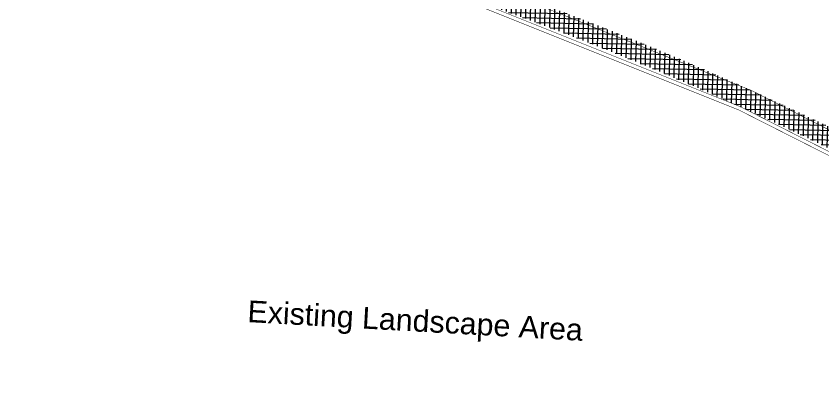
# Model space of a CAD drawing. Header units: metres. Extents: x 6 to 601, y -20 to 118.
# Drawn here: x 285.527 to 289.407, y 50.146 to 51.945 of the extents above; entities that cross this region are included whole.
import ezdxf

# ---------------------------------------------------------------- set-up
doc = ezdxf.new("R2010")
doc.units = ezdxf.units.M
doc.header["$MEASUREMENT"] = 0
for name, color, linetype in [('PDA_Hatch 2_Black Electrical Band Blocks_100x100x60mm', 253, 'Continuous'), ('PDA_Kerb Edge', 7, 'Continuous'), ('PDA_Text', 19, 'Continuous'), ('PDA_Utility Band', 7, 'Continuous')]:
    doc.layers.add(name, color=color, linetype=linetype)
doc.styles.add('RS', font='RomanS')

# ---------------------------------------------------------------- blocks, each defined once
blk = doc.blocks.new('site plan')
at = {"layer": 'PDA_Hatch 2_Black Electrical Band Blocks_100x100x60mm', "lineweight": 0, "true_color": 0xc7c8ca, "transparency": 33554687}
h = blk.add_hatch(dxfattribs=at)
h.set_pattern_fill('ANSI37', color=9, scale=0.8, angle=133.7998967713476)
h.set_pattern_definition([(178.7998967713476, (-10425.47564252083, -11325.61845004788), (-0.002094422116805113, -0.09997806457416866), []), (268.7998967713476, (-10425.47564252083, -11325.61845004788), (0.09997806457416866, -0.00209442211680512), [])])
edge = h.paths.add_edge_path()
edge.add_line((347.7407530918281, 227.569146147338), (347.8095829667927, 227.1748361386199))
edge.add_line((347.8095829667927, 227.1748361386199), (350.3262855082285, 227.5190458592806))
edge.add_line((350.3262855082285, 227.5190458592806), (352.6693389038446, 227.1254300983346))
edge.add_arc((359.6861226954861, 159.1378254290939), 68.34873549261611, 55.61938814861401, 95.89245228404423, ccw=False)
edge.add_line((398.2818172705847, 215.5463531860332), (398.5832803502435, 215.8246824438775))
edge.add_arc((359.6861226954898, 159.1378254291194), 68.7487354925921, 55.54302311577162, 95.8472301570886)
edge.add_line((352.6822514553896, 227.528865920418), (350.3324580355657, 227.9236139559252))
edge.add_line((350.3324580355657, 227.9236139559252), (347.7407530918281, 227.569146147338))
h.paths.add_polyline_path([(323.7872577645703, 218.5744585600842), (323.9872107345727, 218.2280212501319), (333.4148939941279, 223.6693903342348), (338.1271212233205, 225.6244533043373), (344.1283642066301, 226.6713553894006), (347.214712542509, 227.093475636455), (347.1458826675425, 227.4877856451712), (344.0668712453225, 227.0666688687088), (338.0147459685832, 226.0108904926619), (333.2375234722058, 224.0288615393929)])
h.paths.add_polyline_path([(323.4675547695424, 217.9280917950746), (323.2676017995454, 218.2745291050251), (320.1050361228572, 216.4491933755489), (297.315886289829, 203.4534835225768), (280.8054578566826, 193.9664390580892), (281.0047444438387, 193.6196179857034), (297.5146046401624, 203.106335936076), (320.3040884773145, 216.1022362580115)])
at = {"layer": 'PDA_Kerb Edge'}
blk.add_lwpolyline([(281.0421106789836, 193.5545890345347, 0.01, 0.01, 0), (297.5518643312716, 203.0412457637976, 0.01, 0.01, 0), (320.3414107937861, 216.0371817983741, 0.01, 0.01, 0), (333.4481509669822, 223.6019894832625, 0.01, 0.01, 0), (338.1481915835866, 225.551996331531, 0.01, 0.01, 0), (344.1398941369207, 226.5972341120323, 0.01, 0.01, 0), (350.3251281593584, 227.4431893411602, 0.01, 0.01, 0), (352.6669354844598, 227.0497829109099, 0.01, 0.01, -0.1775941147610507), (398.2394656883316, 215.4844553388903, 0, 0, 0)], format="xyseb", dxfattribs=at)
for centre, radius, start, end in [((359.6859892465272, 159.1363527450121), 73.14994919878437, 68.41210695691527, 121.8358754215322), ((359.6859892465272, 159.1363527450121), 72.99994919878436, 68.41210695691527, 121.8358754215322), ((359.6859892465272, 159.1363527450176), 70.84994919877909, 70.51047816711642, 121.8392451890467), ((359.6859892465272, 159.1363527450176), 70.74994919877903, 70.32702376425682, 121.8392451890467), ((359.6859892465272, 159.1363527450176), 70.34994919877903, 70.2883870909858, 121.8392451890467)]:
    blk.add_arc(centre, radius, start, end, dxfattribs=at)
at = {"layer": 'PDA_Utility Band', "const_width": 0.01}
blk.add_lwpolyline([(347.7407530918263, 227.5691461473416), (350.3324580355602, 227.9236139559234), (352.6822514553896, 227.5288659204161, -0.1776959245534355), (398.5832803502435, 215.8246824438775)], format="xyb", dxfattribs=at)
at = {"layer": 'PDA_Utility Band'}
blk.add_lwpolyline([(281.0047444439006, 193.6196179855924, 0.01, 0.01, 0), (297.5146046404079, 203.1063359361469, 0.01, 0.01, 0), (320.3040884773127, 216.1022362579279, 0.01, 0.01, 0), (333.4148939941224, 223.6693903342311, 0.01, 0.01, 0), (338.1271212233223, 225.6244533043391, 0.01, 0.01, 0), (344.1283642066628, 226.6713553894042, 0.01, 0.01, 0), (350.3262855082321, 227.5190458592806, 0.01, 0.01, 0), (352.6693389038574, 227.1254300983346, 0.01, 0.01, -0.1775557506431738), (398.2818172705847, 215.5463531860314, 0, 0, 0)], format="xyseb", dxfattribs=at)
at = {"layer": 'PDA_Text', "color": 18, "lineweight": -3, "true_color": 0x000000, "insert": (376.5027525979876, 217.4779969982101, -92.72499999999344), "char_height": 0.7499999999999986, "width": 9.226051727479193, "attachment_point": 1, "rotation": 356.7924399276701, "style": 'RS'}
blk.add_mtext('\\pxqc;{\\fArial|b0|i0|c0|p34;\\H0.6x;Existing Landscape Area}', dxfattribs=at)

msp = doc.modelspace()

# ---------------------------------------------------------------- block references
at = {"xscale": 0.232473712272114, "yscale": 0.232473712272114, "zscale": 0.232473712272114}
msp.add_blockref('site plan', (198.8542852977009, 0.03420656743455908, 23.10165670435924), dxfattribs=at)

doc.saveas('drawing.dxf')
